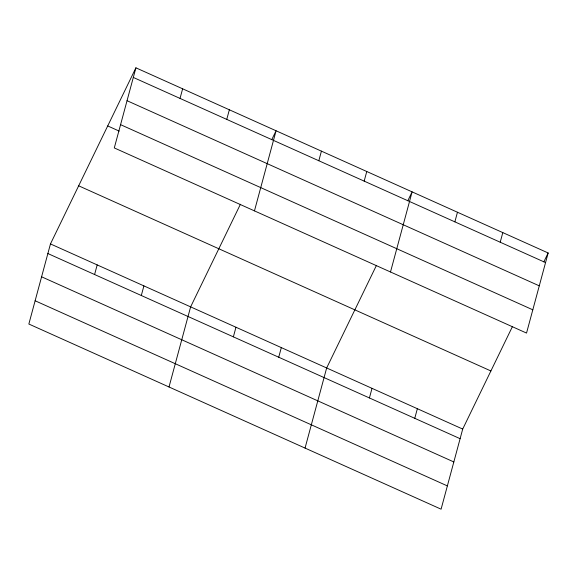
<?xml version="1.0" encoding="UTF-8"?>
<svg xmlns="http://www.w3.org/2000/svg" width="577" height="577" viewBox="0 0 577 577"><rect width="100%" height="100%" fill="white"/><g stroke="black" fill="none" stroke-linecap="round" stroke-linejoin="round"><path stroke-width="0.87" d="M135.912 67.819L114.296 147.928L526.534 333.073L548.15 252.971L135.912 67.819L50.466 243.927L28.85 324.029L441.088 509.181L462.704 429.072L512.491 326.459M94.592 274.522L97.181 264.908M180.038 98.422L182.628 88.808M141.307 295.503L143.904 285.889M226.754 119.403L229.35 109.789M169.011 386.979L190.626 306.877L240.414 204.258M254.457 210.879L276.073 130.777L271.767 139.656M233.375 336.853L235.971 327.246M318.821 160.752L321.418 151.138M278.727 357.221L281.316 347.606M364.174 181.12L366.763 171.506M305.053 448.077L326.661 367.975L376.456 265.362M390.499 271.976L412.108 191.874L407.802 200.753M369.417 397.957L372.014 388.343M454.864 221.857L457.46 212.242M414.762 418.325L417.359 408.711M500.209 242.217L502.805 232.603M543.844 261.85L548.15 252.971M133.316 77.433L545.553 262.585M127.041 100.701L539.279 285.846M120.571 124.661L532.816 309.813M107.711 125.937L119.187 131.087M78.66 185.808L490.897 370.961M50.466 243.927L462.704 429.072M47.869 253.541L460.107 438.686M41.594 276.801L453.832 461.946M35.125 300.768L447.37 485.913"/></g></svg>
